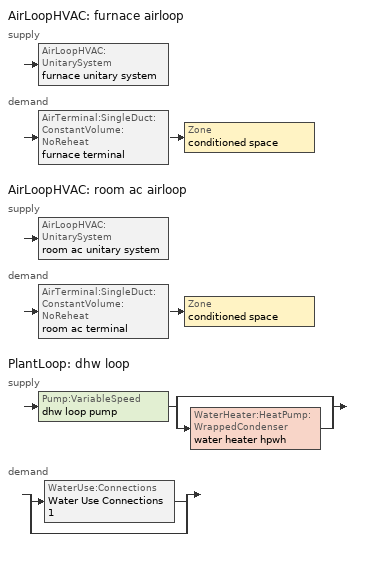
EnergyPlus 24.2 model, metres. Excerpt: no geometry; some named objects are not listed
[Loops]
AirLoopHVAC 'furnace airloop'
 supply: AirLoopHVAC:UnitarySystem 'furnace unitary system'
 demand: AirTerminal:SingleDuct:ConstantVolume:NoReheat 'furnace terminal' > Zone 'conditioned space'
AirLoopHVAC 'room ac airloop'
 supply: AirLoopHVAC:UnitarySystem 'room ac unitary system'
 demand: AirTerminal:SingleDuct:ConstantVolume:NoReheat 'room ac terminal' > Zone 'conditioned space'
PlantLoop 'dhw loop'
 supply: Pump:VariableSpeed 'dhw loop pump' > split
  | bypass
  | WaterHeater:HeatPump:WrappedCondenser 'water heater hpwh'
 demand: split
  | WaterUse:Connections 'Water Use Connections 1'
  | bypass
[ZoneControl:Thermostat]
conditioned space Thermostat: Zone or ZoneList=conditioned space; Control Type Schedule=conditioned space Thermostat Schedule; Control 1=conditioned space temperature setpoint; Temperature Difference Between Cutout And Setpoint {deltaC}=0
[ThermostatSetpoint:DualSetpoint]
conditioned space temperature setpoint: Heating Setpoint Temperature Schedule=heating setpoint; Cooling Setpoint Temperature Schedule=cooling setpoint
[ZoneHVAC:IdealLoadsAirSystem]
ideal air system: Maximum Heating Supply Air Temperature {C}=50; Minimum Cooling Supply Air Temperature {C}=10; Maximum Heating Supply Air Humidity Ratio {kgWater/kgDryAir}=0.015; Minimum Cooling Supply Air Humidity Ratio {kgWater/kgDryAir}=0.01; Heating Limit=LimitCapacity; Maximum Sensible Heating Capacity {W}=0; Cooling Limit=NoLimit; Dehumidification Control Type=None; Humidification Control Type=None
[AirTerminal:SingleDuct:ConstantVolume:NoReheat] Availability Schedule=Always On Discrete
Name | Maximum Air Flow Rate {m3/s}
room ac terminal | 0.107132
furnace terminal | 0.511591
[Zone equipment]
conditioned space: ideal air system, room ac terminal, furnace terminal
[AirLoopHVAC] Design Return Air Flow Fraction of Supply Air Flow=1
Name | Design Supply Air Flow Rate {m3/s}
furnace airloop | 0.511591
room ac airloop | 0.107132
[Sizing:System] Type of Load to Size On=Sensible; Design Outdoor Air Flow Rate {m3/s}=Autosize; Central Heating Maximum System Air Flow Ratio=0.3; Preheat Design Temperature {C}=7; Preheat Design Humidity Ratio {kgWater/kgDryAir}=0.008; Precool Design Temperature {C}=12.8; Precool Design Humidity Ratio {kgWater/kgDryAir}=0.008; Central Cooling Design Supply Air Temperature {C}=12.8; Central Heating Design Supply Air Temperature {C}=16.7; Type of Zone Sum to Use=NonCoincident; 100% Outdoor Air in Cooling=Yes; 100% Outdoor Air in Heating=Yes; Central Cooling Design Supply Air Humidity Ratio {kgWater/kgDryAir}=0.0085; Central Heating Design Supply Air Humidity Ratio {kgWater/kgDryAir}=0.008; Cooling Supply Air Flow Rate Method=DesignDay; Cooling Supply Air Flow Rate {m3/s}=0; Cooling Supply Air Flow Rate Per Floor Area {m3/s-m2}=0.00996765; Cooling Fraction of Autosized Cooling Supply Air Flow Rate=1; Cooling Supply Air Flow Rate Per Unit Cooling Capacity {m3/s-W}=3.94755e-05; Heating Supply Air Flow Rate Method=DesignDay; Heating Supply Air Flow Rate {m3/s}=0; Heating Supply Air Flow Rate Per Floor Area {m3/s-m2}=0.00996765; Heating Fraction of Autosized Heating Supply Air Flow Rate=1; Heating Fraction of Autosized Cooling Supply Air Flow Rate=1; Heating Supply Air Flow Rate Per Unit Heating Capacity {m3/s-W}=3.15882e-05; System Outdoor Air Method=ZoneSum; Zone Maximum Outdoor Air Fraction=1; Cooling Design Capacity Method=CoolingDesignCapacity; Cooling Design Capacity {W}=Autosize; Cooling Design Capacity Per Floor Area {W/m2}=234.7; Fraction of Autosized Cooling Design Capacity=1; Heating Design Capacity Method=HeatingDesignCapacity; Heating Design Capacity {W}=Autosize; Heating Design Capacity Per Floor Area {W/m2}=157; Fraction of Autosized Heating Design Capacity=1; Central Cooling Capacity Control Method=OnOff; Occupant Diversity=Autosize
furnace airloop; room ac airloop
[AirLoopHVAC:UnitarySystem] Control Type=Load; Controlling Zone or Thermostat Location=conditioned space; Dehumidification Control Type=None; Availability Schedule=Always On Discrete; Fan Placement=BlowThrough; DX Heating Coil Sizing Ratio=1; Use DOAS DX Cooling Coil=No; Minimum Supply Air Temperature {C}=2; Latent Load Control=SensibleOnlyLoadControl; No Load Supply Air Flow Rate Method=SupplyAirFlowRate; No Load Supply Air Flow Rate {m3/s}=0; No Load Supply Air Flow Rate Control Set To Low Speed=Yes; Maximum Supply Air Temperature {C}=48.8889; Maximum Outdoor Dry-Bulb Temperature for Supplemental Heater Operation {C}=21; Ancillary On-Cycle Electric Power {W}=0; Ancillary Off-Cycle Electric Power {W}=0
Name | Supply Fan | Supply Air Fan Operating Mode Schedule | Heating Coil | Cooling Supply Air Flow Rate Method | Heating Supply Air Flow Rate Method | Heating Supply Air Flow Rate {m3/s} | Cooling Coil | Cooling Supply Air Flow Rate {m3/s}
furnace unitary system | furnace supply fan | furnace auto fan schedule | furnace htg coil | None | SupplyAirFlowRate | 0.511591
room ac unitary system | room ac supply fan | room ac auto fan schedule |  | SupplyAirFlowRate | None |  | room ac clg coil | 0.107132
[Fan:SystemModel] Availability Schedule=Always On Discrete; Speed Control Method=Discrete; Electric Power Minimum Flow Rate Fraction=0.2; Design Pressure Rise {Pa}=500; Motor Efficiency=1; Motor In Air Stream Fraction=1; Design Electric Power Consumption {W}=Autosize; Design Power Sizing Method=PowerPerFlow; Electric Power Per Unit Flow Rate Per Unit Pressure {W/((m3/s)-Pa)}=1.66667; Fan Total Efficiency=0.7; Motor Loss Radiative Fraction=0; Number of Speeds=1
Name | Design Maximum Air Flow Rate {m3/s} | Electric Power Per Unit Flow Rate {W/(m3/s)} | Speed Flow Fraction 1 | Speed Electric Power Fraction 1
furnace supply fan | 0.511591 | 1059.44 | 1 | 1
room ac supply fan | 0.107132 | 1e-06 | 1 | 1
water heater fan | 0.0854225 | 97.8923
[Coil:Heating:Fuel]
furnace htg coil: Availability Schedule=Always On Discrete; Fuel Type=NaturalGas; Burner Efficiency=0.76; Nominal Capacity {W}=17419.6; On Cycle Parasitic Electric Load {W}=0; Off Cycle Parasitic Fuel Load {W}=0
[Coil:Cooling:DX:SingleSpeed]
room ac clg coil: Availability Schedule=Always On Discrete; Gross Rated Total Cooling Capacity {W}=2560.86; Gross Rated Sensible Heat Ratio=0.65; Gross Rated Cooling COP {W/W}=3.48203; Rated Air Flow Rate {m3/s}=0.107221; Rated Evaporator Fan Power Per Volume Flow Rate 2017 {W/(m3/s)}=773.3; Rated Evaporator Fan Power Per Volume Flow Rate 2023 {W/(m3/s)}=934.4; Total Cooling Capacity Function of Temperature Curve=Cool-CAP-fT1; Total Cooling Capacity Function of Flow Fraction Curve=Cool-CAP-fFF1; Energy Input Ratio Function of Temperature Curve=Cool-EIR-fT1; Energy Input Ratio Function of Flow Fraction Curve=Cool-EIR-fFF1; Part Load Fraction Correlation Curve=Cool-PLF-fPLR1; Minimum Outdoor Dry-Bulb Temperature for Compressor Operation {C}=-25; Nominal Time for Condensate Removal to Begin {s}=1000; Ratio of Initial Moisture Evaporation Rate and Steady State Latent Capacity=1.5; Maximum Cycling Rate {cycles/hr}=3; Latent Capacity Time Constant {s}=45; Condenser Type=AirCooled; Evaporative Condenser Effectiveness=0.9; Evaporative Condenser Air Flow Rate {m3/s}=Autosize; Evaporative Condenser Pump Rated Power Consumption {W}=Autosize; Crankcase Heater Capacity {W}=0; Maximum Outdoor Dry-Bulb Temperature for Crankcase Heater Operation {C}=10; Basin Heater Capacity {W/K}=0; Basin Heater Setpoint Temperature {C}=2
[PlantLoop]
dhw loop: Fluid Type=Water; Plant Equipment Operation Scheme=dhw loop Operation Schemes; Maximum Loop Temperature {C}=100; Minimum Loop Temperature {C}=0; Maximum Loop Flow Rate {m3/s}=0.01; Minimum Loop Flow Rate {m3/s}=0; Plant Loop Volume {m3}=0.003; Load Distribution Scheme=Optimal; Plant Loop Demand Calculation Scheme=SingleSetpoint; Common Pipe Simulation=None
[Sizing:Plant]
dhw loop: Loop Type=Heating; Design Loop Exit Temperature {C}=51.6667; Loop Design Temperature Difference {deltaC}=5.55556; Sizing Option=NonCoincident; Zone Timesteps in Averaging Window=1; Coincident Sizing Factor Mode=None
[Pump:VariableSpeed]
dhw loop pump: Design Maximum Flow Rate {m3/s}=0.01; Design Pump Head {Pa}=1; Design Power Consumption {W}=0; Motor Efficiency=0.85; Fraction of Motor Inefficiencies to Fluid Stream=0; Coefficient 1 of the Part Load Performance Curve=0; Coefficient 2 of the Part Load Performance Curve=1; Coefficient 3 of the Part Load Performance Curve=0; Coefficient 4 of the Part Load Performance Curve=0; Design Minimum Flow Rate {m3/s}=0; Pump Control Type=Intermittent; Skin Loss Radiative Fraction=0.5; Design Power Sizing Method=PowerPerFlowPerPressure; Design Electric Power per Unit Flow Rate {W/(m3/s)}=348701.1; Design Shaft Power per Unit Flow Rate per Unit Head {W/((m3/s)-Pa)}=1.28205; Design Minimum Flow Rate Fraction=0
[WaterHeater:Stratified]
water heater tank: Tank Volume {m3}=0.170344; Tank Height {m}=1.0335; Tank Shape=VerticalCylinder; Maximum Temperature Limit {C}=90; Heater Priority Control=MasterSlave; Heater 1 Setpoint Temperature Schedule=water heater TopElementSetpoint; Heater 1 Deadband Temperature Difference {deltaC}=18.5; Heater 1 Capacity {W}=4500.11; Heater 1 Height {m}=0.818187; Heater 2 Setpoint Temperature Schedule=water heater BottomElementSetpoint; Heater 2 Deadband Temperature Difference {deltaC}=3.89; Heater 2 Capacity {W}=4500.11; Heater 2 Height {m}=0.215312; Heater Fuel Type=Electricity; Heater Thermal Efficiency=1; Off Cycle Parasitic Fuel Consumption Rate {W}=3; Off Cycle Parasitic Fuel Type=Electricity; Off Cycle Parasitic Heat Fraction to Tank=0; Off Cycle Parasitic Height {m}=0; On Cycle Parasitic Fuel Consumption Rate {W}=3; On Cycle Parasitic Fuel Type=Electricity; On Cycle Parasitic Heat Fraction to Tank=0; On Cycle Parasitic Height {m}=0; Ambient Temperature Indicator=Schedule; Ambient Temperature Schedule=water heater Tamb act; Uniform Skin Loss Coefficient per Unit Area to Ambient Temperature {W/m2-K}=1.04512; Skin Loss Fraction to Zone=1; Off Cycle Flue Loss Coefficient to Ambient Temperature {W/K}=0; Off Cycle Flue Loss Fraction to Zone=1; Use Side Effectiveness=1; Use Side Inlet Height {m}=0; Use Side Outlet Height {m}=Autocalculate; Source Side Effectiveness=1; Source Side Inlet Height {m}=0; Source Side Outlet Height {m}=0; Inlet Mode=Fixed; Use Side Design Flow Rate {m3/s}=0.00283433; Source Side Design Flow Rate {m3/s}=0; Indirect Water Heating Recovery Time {hr}=1.5; Number of Nodes=6; Additional Destratification Conductivity {W/m-K}=0; Node 1 Additional Loss Coefficient {W/K}=0; Node 2 Additional Loss Coefficient {W/K}=0; Node 3 Additional Loss Coefficient {W/K}=0; Node 4 Additional Loss Coefficient {W/K}=0; Node 5 Additional Loss Coefficient {W/K}=0; Node 6 Additional Loss Coefficient {W/K}=0
[WaterHeater:Sizing]
water heater tank: Design Mode=PeakDraw; Time Storage Can Meet Peak Draw {hr}=0.538503; Time for Tank Recovery {hr}=0; Nominal Tank Volume for Autosizing Plant Connections {m3}=1
[WaterHeater:HeatPump:WrappedCondenser]
water heater hpwh: Compressor Setpoint Temperature Schedule=water heater setpoint; Dead Band Temperature Difference {deltaC}=3.89; Condenser Bottom Location {m}=0.0430625; Condenser Top Location {m}=0.559813; Evaporator Air Flow Rate {m3/s}=0.0854225; Inlet Air Configuration=Schedule; Inlet Air Temperature Schedule=water heater Tamb act; Inlet Air Humidity Schedule=water heater RHamb act; Tank=water heater tank; DX Coil=water heater coil; Minimum Inlet Air Temperature for Compressor Operation {C}=5.55556; Maximum Inlet Air Temperature for Compressor Operation {C}=48.8889; Compressor Location=Schedule; Compressor Ambient Temperature Schedule=water heater Tamb act; Fan=water heater fan; Fan Placement=DrawThrough; On Cycle Parasitic Electric Load {W}=0; Off Cycle Parasitic Electric Load {W}=0; Parasitic Heat Rejection Location=Outdoors; Inlet Air Mixer Schedule=Always On Discrete; Tank Element Control Logic=MutuallyExclusive; Control Sensor 1 Height In Stratified Tank {m}=0.818187; Control Sensor 1 Weight=0.75; Control Sensor 2 Height In Stratified Tank {m}=0.301438
[Coil:WaterHeating:AirToWaterHeatPump:Wrapped]
water heater coil: Rated Heating Capacity {W}=2018.38; Rated COP {W/W}=4.036802; Rated Sensible Heat Ratio=0.88; Rated Evaporator Inlet Air Dry-Bulb Temperature {C}=19.7222; Rated Evaporator Inlet Air Wet-Bulb Temperature {C}=13.561; Rated Condenser Water Temperature {C}=48.89; Rated Evaporator Air Flow Rate {m3/s}=0.0854225; Evaporator Fan Power Included in Rated COP=Yes; Crankcase Heater Capacity {W}=0; Maximum Ambient Temperature for Crankcase Heater Operation {C}=0; Evaporator Air Temperature Type for Curve Objects=WetBulbTemperature; Heating Capacity Function of Temperature Curve=HPWH-Cap-fT; Heating Capacity Function of Air Flow Fraction Curve=HPWH-Htg-Cap-FF; Heating COP Function of Temperature Curve=HPWH-COP-fT; Heating COP Function of Air Flow Fraction Curve=HPWH-Htg-COP-FF; Part Load Fraction Correlation Curve=HPWH-COP-fPLR
[SetpointManager:Scheduled]
Setpoint Manager Scheduled 1: Control Variable=Temperature; Schedule=dhw temp
[WaterUse:Connections]
Water Use Connections 1: Drain Water Heat Exchanger Type=None; Drain Water Heat Exchanger Destination=Plant; Water Use Equipment Name 1=dhw fixtures; Water Use Equipment Name 2=dhw distribution waste; Water Use Equipment Name 3=clothes washer; Water Use Equipment Name 4=dishwasher
[WaterUse:Equipment]
Name | Peak Flow Rate {m3/s} | Flow Rate Fraction Schedule | Target Temperature Schedule
dhw fixtures | 1.72007e-05 | hot_water_fixtures | mixed water temperature schedule
dhw distribution waste | 6.18261e-06 | hot_water_fixtures | mixed water temperature schedule
clothes washer | 2.03719e-06 | hot_water_clothes_washer
[PlantEquipmentOperationSchemes]
dhw loop Operation Schemes: Control Scheme Object Type 1=PlantEquipmentOperation:HeatingLoad; Control Scheme Name 1=dhw loop Heating Operation Scheme; Control Scheme Schedule Name 1=Always On Discrete
[PlantEquipmentOperation:HeatingLoad]
dhw loop Heating Operation Scheme: Load Range Lower Limit 1 {W}=0; Load Range Upper Limit 1 {W}=1000000000; Range Equipment List Name 1=dhw loop Heating Equipment List
[PlantEquipmentList]
dhw loop Heating Equipment List: WaterHeater:HeatPump:WrappedCondenser, water heater hpwh
[EnergyManagementSystem:InternalVariable] Internal Data Type=Fan Maximum Mass Flow Rate
Name | Internal Data Index Key
furnace_airloop_max_sup_fan_mfr | furnace supply fan
room_ac_airloop_max_sup_fan_mfr | room ac supply fan
[EnergyManagementSystem:Sensor]
Name | Output:Variable or Output:Meter Index Key | Output:Variable or Output:Meter
conditioned_space_clg_unmet_s | conditioned space | Zone Cooling Setpoint Not Met Time
conditioned_space_htg_unmet_s | conditioned space | Zone Heating Setpoint Not Met Time
duct_mix_gain; duct_mix_gain_1 | conditioned space | Zone Mixing Sensible Heat Gain Energy
duct_mix_loss; duct_mix_loss_1 | conditioned space | Zone Mixing Sensible Heat Loss Energy
fridge_tin_s; tin_s; tin_s_1; water_heater_amb_temp | conditioned space | Zone Mean Air Temperature
furnace_airloop_Fan_RTF_s | furnace supply fan | Fan Runtime Fraction
furnace_htg_coil_s | furnace htg coil | Heating Coil Heating Energy
furnace_supply_fan_s | furnace supply fan | Fan Electricity Energy
ig_ee_conv_1 | clothes washer | Electric Equipment Convective Heating Energy
ig_ee_rad_1 | clothes washer | Electric Equipment Radiant Heating Energy
room_ac_airloop_Fan_RTF_s | room ac supply fan | Fan Runtime Fraction
room_ac_clg_coil_s | room ac clg coil | Cooling Coil Total Cooling Energy
room_ac_supply_fan_s | room ac supply fan | Fan Electricity Energy
ss_trans_in_3 | Window4 | Surface Window Transmitted Solar Radiation Rate
ss_trans_out | Window1 | Surface Inside Face Initial Transmitted Diffuse Transmitted Out Window Solar Radiation Rate
ss_trans_out_1 | Window2 | Surface Inside Face Initial Transmitted Diffuse Transmitted Out Window Solar Radiation Rate
ss_trans_out_2 | Window3 | Surface Inside Face Initial Transmitted Diffuse Transmitted Out Window Solar Radiation Rate
ss_trans_out_3 | Window4 | Surface Inside Face Initial Transmitted Diffuse Transmitted Out Window Solar Radiation Rate
s_conv | Floor1 | Surface Inside Face Convection Heat Gain Energy
s_conv_1 | Floor2 | Surface Inside Face Convection Heat Gain Energy
s_conv_10 | Wall5 | Surface Inside Face Convection Heat Gain Energy
s_conv_11 | Wall6 | Surface Inside Face Convection Heat Gain Energy
s_conv_12 | Wall7 | Surface Inside Face Convection Heat Gain Energy
s_conv_13 | Wall8 | Surface Inside Face Convection Heat Gain Energy
s_conv_2 | inferred conditioned ceiling | Surface Inside Face Convection Heat Gain Energy
s_conv_3 | inferred conditioned floor | Surface Inside Face Convection Heat Gain Energy
s_conv_4 | Roof1 | Surface Inside Face Convection Heat Gain Energy
s_conv_5 | Roof2 | Surface Inside Face Convection Heat Gain Energy
s_conv_6 | Roof3 | Surface Inside Face Convection Heat Gain Energy
s_conv_7 | Roof4 | Surface Inside Face Convection Heat Gain Energy
s_conv_8 | Wall3 | Surface Inside Face Convection Heat Gain Energy
s_conv_9 | Wall4 | Surface Inside Face Convection Heat Gain Energy
s_ig | Floor1 | Surface Inside Face Internal Gains Radiation Heat Gain Energy
s_ig_1 | Floor2 | Surface Inside Face Internal Gains Radiation Heat Gain Energy
s_ig_10 | Wall5 | Surface Inside Face Internal Gains Radiation Heat Gain Energy
s_ig_11 | Wall6 | Surface Inside Face Internal Gains Radiation Heat Gain Energy
s_ig_12 | Wall7 | Surface Inside Face Internal Gains Radiation Heat Gain Energy
s_ig_13 | Wall8 | Surface Inside Face Internal Gains Radiation Heat Gain Energy
s_ig_2 | inferred conditioned ceiling | Surface Inside Face Internal Gains Radiation Heat Gain Energy
s_ig_3 | inferred conditioned floor | Surface Inside Face Internal Gains Radiation Heat Gain Energy
s_ig_4 | Roof1 | Surface Inside Face Internal Gains Radiation Heat Gain Energy
s_ig_5 | Roof2 | Surface Inside Face Internal Gains Radiation Heat Gain Energy
s_ig_6 | Roof3 | Surface Inside Face Internal Gains Radiation Heat Gain Energy
s_ig_7 | Roof4 | Surface Inside Face Internal Gains Radiation Heat Gain Energy
s_ig_8 | Wall3 | Surface Inside Face Internal Gains Radiation Heat Gain Energy
s_ig_9 | Wall4 | Surface Inside Face Internal Gains Radiation Heat Gain Energy
s_lgt | Floor1 | Surface Inside Face Lights Radiation Heat Gain Energy
s_lgt_1 | Floor2 | Surface Inside Face Lights Radiation Heat Gain Energy
s_lgt_10 | Wall5 | Surface Inside Face Lights Radiation Heat Gain Energy
s_lgt_11 | Wall6 | Surface Inside Face Lights Radiation Heat Gain Energy
s_lgt_12 | Wall7 | Surface Inside Face Lights Radiation Heat Gain Energy
s_lgt_13 | Wall8 | Surface Inside Face Lights Radiation Heat Gain Energy
s_lgt_2 | inferred conditioned ceiling | Surface Inside Face Lights Radiation Heat Gain Energy
s_lgt_3 | inferred conditioned floor | Surface Inside Face Lights Radiation Heat Gain Energy
s_lgt_4 | Roof1 | Surface Inside Face Lights Radiation Heat Gain Energy
s_lgt_5 | Roof2 | Surface Inside Face Lights Radiation Heat Gain Energy
s_lgt_6 | Roof3 | Surface Inside Face Lights Radiation Heat Gain Energy
s_lgt_7 | Roof4 | Surface Inside Face Lights Radiation Heat Gain Energy
s_lgt_8 | Wall3 | Surface Inside Face Lights Radiation Heat Gain Energy
s_lgt_9 | Wall4 | Surface Inside Face Lights Radiation Heat Gain Energy
s_sol | Floor1 | Surface Inside Face Solar Radiation Heat Gain Energy
s_sol_1 | Floor2 | Surface Inside Face Solar Radiation Heat Gain Energy
s_sol_10 | Wall5 | Surface Inside Face Solar Radiation Heat Gain Energy
s_sol_11 | Wall6 | Surface Inside Face Solar Radiation Heat Gain Energy
s_sol_12 | Wall7 | Surface Inside Face Solar Radiation Heat Gain Energy
s_sol_13 | Wall8 | Surface Inside Face Solar Radiation Heat Gain Energy
s_sol_2 | inferred conditioned ceiling | Surface Inside Face Solar Radiation Heat Gain Energy
s_sol_3 | inferred conditioned floor | Surface Inside Face Solar Radiation Heat Gain Energy
s_sol_4 | Roof1 | Surface Inside Face Solar Radiation Heat Gain Energy
s_sol_5 | Roof2 | Surface Inside Face Solar Radiation Heat Gain Energy
s_sol_6 | Roof3 | Surface Inside Face Solar Radiation Heat Gain Energy
s_sol_7 | Roof4 | Surface Inside Face Solar Radiation Heat Gain Energy
s_sol_8 | Wall3 | Surface Inside Face Solar Radiation Heat Gain Energy
s_sol_9 | Wall4 | Surface Inside Face Solar Radiation Heat Gain Energy
s_surf | Floor1 | Surface Inside Face Net Surface Thermal Radiation Heat Gain Energy
s_surf_1 | Floor2 | Surface Inside Face Net Surface Thermal Radiation Heat Gain Energy
s_surf_10 | Wall5 | Surface Inside Face Net Surface Thermal Radiation Heat Gain Energy
s_surf_11 | Wall6 | Surface Inside Face Net Surface Thermal Radiation Heat Gain Energy
s_surf_12 | Wall7 | Surface Inside Face Net Surface Thermal Radiation Heat Gain Energy
s_surf_13 | Wall8 | Surface Inside Face Net Surface Thermal Radiation Heat Gain Energy
s_surf_2 | inferred conditioned ceiling | Surface Inside Face Net Surface Thermal Radiation Heat Gain Energy
s_surf_3 | inferred conditioned floor | Surface Inside Face Net Surface Thermal Radiation Heat Gain Energy
s_surf_4 | Roof1 | Surface Inside Face Net Surface Thermal Radiation Heat Gain Energy
s_surf_5 | Roof2 | Surface Inside Face Net Surface Thermal Radiation Heat Gain Energy
s_surf_6 | Roof3 | Surface Inside Face Net Surface Thermal Radiation Heat Gain Energy
s_surf_7 | Roof4 | Surface Inside Face Net Surface Thermal Radiation Heat Gain Energy
s_surf_8 | Wall3 | Surface Inside Face Net Surface Thermal Radiation Heat Gain Energy
s_surf_9 | Wall4 | Surface Inside Face Net Surface Thermal Radiation Heat Gain Energy
tout_s | conditioned space | Zone Outdoor Air Drybulb Temperature
water_heater_amb_rh | conditioned space | Zone Air Relative Humidity
water_heater_coil_energy | water heater coil | Cooling Coil Water Heating Electricity Rate
water_heater_fan_energy; water_heater_fan_pwr | water heater fan | Fan Electricity Rate
water_heater_lat_cool | water heater coil | Cooling Coil Latent Cooling Rate
water_heater_sens_cool | water heater coil | Cooling Coil Sensible Cooling Rate
water_heater_tank_energy | water heater tank | Water Heater Electricity Rate
water_heater_tank_off_cycle_parasitic | water heater tank | Water Heater Off Cycle Parasitic Electricity Rate
water_heater_tank_on_cycle_parasitic | water heater tank | Water Heater On Cycle Parasitic Electricity Rate
water_heater_tl | water heater tank | Water Heater Heat Loss Rate
water_heater_T_set | water heater setpoint | Schedule Value
win_s | conditioned space | Zone Air Humidity Ratio
[EnergyManagementSystem:Actuator]
Name | Actuated Component Unique | Actuated Component Type | Actuated Component Control Type
crawlspace_vented_1_duct_leakage_imbalance_infil_flow_act | crawlspace_vented 1 duct leakage imbalance infil flow | Zone Infiltration | Air Exchange Flow Rate
fridge_schedule_act | fridge schedule | Schedule:Constant | Schedule Value
furnace_airloop_0_RetCondToDZ_act | furnace airloop_0 RetCondToDZ | OtherEquipment | Power Level
furnace_airloop_0_RetCondToRP_act | furnace airloop_0 RetCondToRP | OtherEquipment | Power Level
furnace_airloop_0_RetLatLkToRP_act | furnace airloop_0 RetLatLkToRP | OtherEquipment | Power Level
furnace_airloop_0_RetSensLkToRP_act | furnace airloop_0 RetSensLkToRP | OtherEquipment | Power Level
furnace_airloop_0_SupCondToDZ_act | furnace airloop_0 SupCondToDZ | OtherEquipment | Power Level
furnace_airloop_0_SupCondToLv_act | furnace airloop_0 SupCondToLv | OtherEquipment | Power Level
furnace_airloop_0_SupLatLkToCond_act | furnace airloop_0 SupLatLkToCond | OtherEquipment | Power Level
furnace_airloop_0_SupLatLkToDZ_act | furnace airloop_0 SupLatLkToDZ | OtherEquipment | Power Level
furnace_airloop_0_SupSensLkToCond_act | furnace airloop_0 SupSensLkToCond | OtherEquipment | Power Level
furnace_airloop_0_SupSensLkToDZ_act | furnace airloop_0 SupSensLkToDZ | OtherEquipment | Power Level
water_heater_RHamb_act | water heater RHamb act | Schedule:Constant | Schedule Value
water_heater_Tamb_act | water heater Tamb act | Schedule:Constant | Schedule Value
[Schedule:Day:Interval]
heating setpoint day: No, 05:00, 18.3333, 20:00, 20, 24:00, 18.3333
heating setpoint default day; cooling setpoint default day: No, 24:00, 0
cooling setpoint day: No, 24:00, 21.1111
[Schedule:Week:Daily]
heating setpoint Week Rule - Jan1-Dec31: heating setpoint day, heating setpoint day, heating setpoint day, heating setpoint day, heating setpoint day, heating setpoint day, heating setpoint day, heating setpoint default day, heating setpoint default day, heating setpoint default day, heating setpoint default day, heating setpoint default day
cooling setpoint Week Rule - Jan1-Dec31: cooling setpoint day, cooling setpoint day, cooling setpoint day, cooling setpoint day, cooling setpoint day, cooling setpoint day, cooling setpoint day, cooling setpoint default day, cooling setpoint default day, cooling setpoint default day, cooling setpoint default day, cooling setpoint default day
[Schedule:Year]
heating setpoint: heating setpoint Week Rule - Jan1-Dec31, 1, 1, 12, 31
cooling setpoint: cooling setpoint Week Rule - Jan1-Dec31, 1, 1, 12, 31
[Schedule:File] File=in.schedules.csv; Rows to Skip at Top=1; Number of Hours of Data=8760; Column Separator=Comma; Interpolate to Timestep=Yes; Minutes per Item=15; Adjust Schedule for Daylight Savings=Yes
Name | Column Number
dishwasher | 7
hot_water_clothes_washer | 8
hot_water_fixtures | 12
[Schedule:Constant]
Name | Hourly Value
Always On Discrete | 1
dhw temp; water heater setpoint | 51.6667
furnace auto fan schedule; room ac auto fan schedule; water heater BottomElementSetpoint; water heater TopElementSetpoint | 0
mixed water temperature schedule | 40.5556
water heater RHamb act | 0.5
water heater Tamb act | 23
[Schedule:Compact]
conditioned space Thermostat Schedule: Through: 12/31, For: AllDays, Until: 24:00, 4
[Curve:Biquadratic] Maximum Value of x {BasedOnField A2}=100; Maximum Value of y {BasedOnField A3}=100
Name | Coefficient1 Constant | Coefficient2 x | Coefficient3 x**2 | Coefficient4 y | Coefficient5 y**2 | Coefficient6 x*y | Minimum Value of x {BasedOnField A2} | Minimum Value of y {BasedOnField A3}
Cool-CAP-fT1 | 1.55736 | -0.0744482 | 0.0030986 | 0.00145958 | -4.1148e-05 | -0.000426714 | -100 | -100
Cool-EIR-fT1 | -0.350448 | 0.11681 | -0.00339951 | -0.00122609 | 0.000600809 | -0.000466884 | -100 | -100
HPWH-Cap-fT | 0.563 | 0.0437 | 3.9e-05 | 0.0055 | -0.000148 | -0.000145 | 0 | 0
HPWH-COP-fT | 1.1332 | 0.063 | -9.79e-05 | -0.00972 | -2.14e-05 | -0.000686 | 0 | 0
[Curve:Quadratic] Coefficient3 x**2=0; Minimum Value of x {BasedOnField A2}=0
Name | Coefficient1 Constant | Coefficient2 x | Maximum Value of x {BasedOnField A2} | Minimum Curve Output {BasedOnField A3} | Maximum Curve Output {BasedOnField A3}
Cool-CAP-fFF1; Cool-EIR-fFF1 | 1 | 0 | 2 | 0 | 2
Cool-PLF-fPLR1 | 0.78 | 0.22 | 1 | 0.7 | 1
[Curve:Cubic] Coefficient1 Constant=1; Coefficient2 x=0; Coefficient3 x**2=0; Coefficient4 x**3=0; Minimum Value of x {BasedOnField A2}=0
Name | Maximum Value of x {BasedOnField A2}
HPWH-Htg-Cap-FF; HPWH-Htg-COP-FF | 100
HPWH-COP-fPLR | 1
